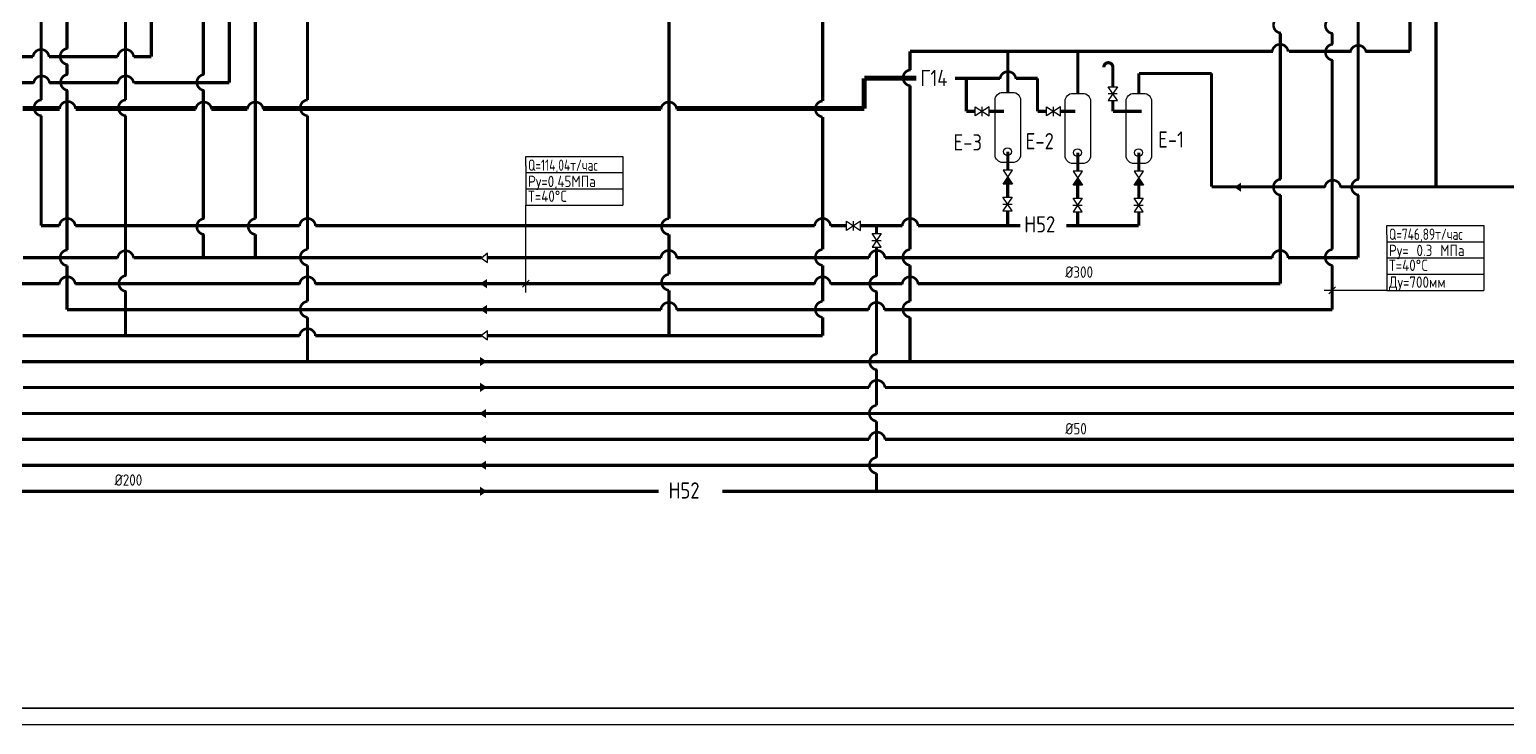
# Model space of a CAD drawing. Extents: x 0 to 118900, y 0 to 84100.
# Drawn here: x 49379 to 94898, y 0 to 21421 of the extents above; entities that cross this region are included whole.
import ezdxf
from ezdxf.enums import TextEntityAlignment as Align

# ---------------------------------------------------------------- set-up
doc = ezdxf.new("R2010")
doc.units = 0
doc.header["$LTSCALE"] = 1000
doc.layers.get('0').update_dxf_attribs({"linetype": 'CONTINUOUS'})
for name, color, linetype in [('LAYER1', 7, 'CONTINUOUS'), ('LAYER2', 7, 'CONTINUOUS'), ('TITLEBLK', 7, 'CONTINUOUS'), ('ВОДА', 135, 'CONTINUOUS'), ('НЕФТЬ', 14, 'CONTINUOUS')]:
    doc.layers.add(name, color=color, linetype=linetype)
doc.styles.get("Standard").update_dxf_attribs({"font": 'txt.shx', "width": 0.75})
doc.styles.add('TITLE', font='txt.shx', dxfattribs={"width": 0.8})

# ---------------------------------------------------------------- blocks, each defined once
blk = doc.blocks.new('AMW_TITLE')
blk.add_lwpolyline([(0, 0), (1189, 0), (1189, 841), (0, 841)], close=True)
at = {"const_width": 0.5}
blk.add_lwpolyline([(20, 5), (1184, 5), (1184, 836), (20, 836)], close=True, dxfattribs=at)
at = {"style": 'TITLE', "oblique": 15, "width": 0.8}
for tag, p in [('FILENAME', (1125.09, 65)), ('FILEDATE', (1160.38, 65)), ('ID', (1125.09, 61)), ('EDITDATE', (1160.38, 61))]:
    blk.add_attdef(tag, text='', height=2, dxfattribs=at).set_placement(p, align=Align.BOTTOM_LEFT)
blk.add_attdef('EDITTIME', text='', height=2, dxfattribs=at).set_placement((1182, 61), align=Align.BOTTOM_RIGHT)
at = {"style": 'TITLE'}
for tag, height, width, p in [('SHIFR', 5, 0.6, (1124, 55)), ('NAMEPROJ_1', 3, 0.65, (1124, 47.5)), ('NAMEPROJ_2', 3, 0.65, (1124, 42.5)), ('NAMEPROJ_3', 3, 0.65, (1124, 37.5)), ('NAMEOBJ_1', 3, 0.65, (1099, 32.5)), ('NAMEOBJ_2', 3, 0.65, (1099, 27.5)), ('NAMEOBJ_3', 3, 0.65, (1099, 22.5)), ('STAD', 3, 0.8, (1141.5, 25)), ('SHEET', 3, 0.8, (1156.5, 25)), ('SHEETS', 3, 0.8, (1174, 25)), ('NAMSHEET_1', 3, 0.65, (1099, 17.5)), ('NAMSHEET_2', 3, 0.65, (1099, 12.5)), ('NAMSHEET_3', 3, 0.65, (1099, 7.5))]:
    blk.add_attdef(tag, text='', height=height, dxfattribs=dict(at, width=width)).set_placement(p, align=Align.MIDDLE)
for tag, width, p in [('AUTHOR', 0.5, (1020, 30)), ('SPEC1', 0.75, (1000, 25)), ('RAZRAB1', 0.5, (1020, 25)), ('SPEC2', 0.75, (1000, 20)), ('RAZRAB2', 0.5, (1020, 20)), ('SPEC3', 0.75, (1000, 15)), ('RAZRAB3', 0.5, (1020, 15)), ('SPEC4', 0.75, (1000, 10)), ('RAZRAB4', 0.5, (1020, 10)), ('SPEC5', 0.75, (1000, 5)), ('RAZRAB5', 0.5, (1020, 5))]:
    blk.add_attdef(tag, text='', height=3, dxfattribs=dict(at, width=width)).set_placement(p, align=Align.BOTTOM_LEFT)
at = {"style": 'TITLE', "oblique": 15, "width": 0.8}
blk.add_attdef('FORMAT', (1150.67, 1.23), '', height=3, dxfattribs=at)

msp = doc.modelspace()

# ---------------------------------------------------------------- linework, layer by layer
for p, q in [((64674, 17509), (65535, 17509)), ((64674, 17218), (64674, 17509)), ((65535, 17509), (67668, 17509)), ((67668, 17509), (67668, 16009)), ((64674, 17218), (64674, 16009)), ((64674, 17009), (65535, 17009)), ((65535, 17009), (67668, 17009)), ((64674, 16509), (65535, 16509)), ((65535, 16509), (67668, 16509)), ((64674, 16009), (65535, 16009)), ((64674, 13310), (64674, 16009)), ((65535, 16009), (67668, 16009)), ((91208, 15090), (91208, 15381)), ((91208, 15381), (92069, 15381)), ((91208, 15090), (91208, 13381)), ((92069, 15381), (94203, 15381)), ((94203, 15381), (94203, 13381)), ((91208, 14881), (92069, 14881)), ((92069, 14881), (94203, 14881)), ((91208, 14381), (92069, 14381)), ((92069, 14381), (94203, 14381)), ((64568, 13480), (64780, 13692)), ((91208, 13881), (92069, 13881)), ((92069, 13881), (94203, 13881)), ((89421, 13275), (89633, 13487)), ((91208, 13381), (92069, 13381)), ((92069, 13381), (94203, 13381))]:
    msp.add_line(p, q)
at = {"color": 6, "const_width": 100}
for points in [[(92727, 36397), (92727, 16573)], [(91927, 23963), (91927, 20751)], [(57945, 22967), (57945, 19252)], [(76513, 20751), (87705, 20751)], [(76513, 20175), (76513, 20751)], [(79529, 19484), (79529, 20751)], [(81688, 19453), (81688, 20751)], [(88193, 20751), (90092, 20751)], [(90568, 20751), (91927, 20751)], [(83569, 19453), (83569, 20067)], [(83569, 20067), (85808, 20067)], [(85808, 16573), (85808, 20067)], [(76513, 14642), (76513, 19688)], [(57945, 18763), (57945, 14642)], [(85808, 16573), (89301, 16573)], [(89786, 16573), (95671, 16573)], [(57945, 14152), (57945, 13042)], [(76513, 13041), (76513, 14153)], [(57945, 12552), (57945, 11186)], [(76513, 11186), (76513, 12552)]]:
    msp.add_lwpolyline(points, dxfattribs=at)
at = {"color": 14, "const_width": 100}
for points in [[(49736, 21135), (49736, 28763)], [(49736, 20022), (49736, 21135)], [(49736, 19252), (49736, 20022)], [(49736, 15374), (49736, 18763)], [(79529, 17658), (79529, 17083)], [(81688, 17627), (81688, 17052)], [(83569, 17627), (83569, 17052)], [(79528, 16654), (79528, 16257)], [(81686, 16623), (81686, 16226)], [(83567, 16623), (83567, 16226)], [(79528, 15828), (79528, 15374)], [(81686, 15797), (81686, 15374)], [(83567, 15797), (83567, 15374)], [(49736, 15374), (50298, 15374)], [(50788, 15374), (57701, 15374)], [(58191, 15374), (73576, 15374)], [(74066, 15374), (74559, 15374)], [(74988, 15374), (76275, 15374)], [(75482, 15138), (75482, 15374)], [(76765, 15374), (79920, 15374)], [(81333, 15374), (83567, 15374)], [(75482, 13827), (75482, 14709)], [(75482, 11419), (75482, 13342)], [(75482, 9837), (75482, 10933)], [(75482, 8229), (75482, 9348)], [(75482, 7186), (75482, 7740)]]:
    msp.add_lwpolyline(points, dxfattribs=at)
at = {"color": 40}
for points, const_width in [([(73824, 19218), (73824, 27264)], 100), ([(90327, 21889), (90327, 16803)], 100), ([(82767, 19659), (82767, 20266)], 100), ([(76712, 19919), (75105, 19919)], 150), ([(75105, 18986), (75105, 19919)], 150), ([(79292, 19919), (77902, 19919)], 100), ([(78250, 18900), (78250, 19919)], 100), ([(80446, 19919), (79777, 19919)], 100), ([(80446, 18900), (80446, 19919)], 100), ([(82767, 18900), (82767, 19230)], 100), ([(73824, 14642), (73824, 18728)], 100), ([(78250, 18900), (78528, 18900)], 100), ([(78957, 18900), (79410, 18900)], 100), ([(80446, 18900), (80724, 18900)], 100), ([(81153, 18900), (81606, 18900)], 100), ([(82767, 18900), (83657, 18900)], 100), ([(90327, 16320), (90327, 14386)], 100), ([(73824, 13042), (73824, 14152)], 100), ([(73824, 11986), (73824, 12552)], 100)]:
    msp.add_lwpolyline(points, dxfattribs=dict(at, const_width=const_width))
at = {"color": 102, "const_width": 100}
for points in [[(50536, 20834), (50536, 21993)], [(89527, 21302), (89527, 20965)], [(89527, 20479), (89527, 14641)], [(50536, 20032), (50536, 20347)], [(50536, 14627), (50536, 19549)], [(50536, 12786), (50536, 14139)], [(89527, 14153), (89527, 12786)]]:
    msp.add_lwpolyline(points, dxfattribs=at)
at = {"color": 7, "const_width": 100}
for points in [[(87927, 21304), (87927, 16805)], [(87927, 16318), (87927, 13586)]]:
    msp.add_lwpolyline(points, dxfattribs=at)
at = {"color": 40, "const_width": 100}
for points in [[(82489, 20258, -0.098491), (82499, 20312, -0.098491), (82530, 20357, -0.098491), (82575, 20387, -0.098491), (82628, 20397)], [(82628, 20397, -0.098491), (82681, 20387, -0.098491), (82726, 20357, -0.098491), (82756, 20312, -0.098491), (82767, 20258)]]:
    msp.add_lwpolyline(points, format="xyb", dxfattribs=at)
for points in [[(82909, 19230), (82624, 19659), (82909, 19659), (82624, 19230), (82909, 19230)], [(82619, 19446), (82904, 19446)], [(78957, 19043), (78528, 18758), (78528, 19043), (78957, 18758), (78957, 19043)], [(78741, 18752), (78741, 19038)], [(81153, 19043), (80724, 18758), (80724, 19043), (81153, 18758), (81153, 19043)], [(80937, 18752), (80937, 19038)], [(79387, 16654), (79672, 17083), (79387, 17083), (79672, 16654), (79387, 16654)], [(81545, 16623), (81830, 17052), (81545, 17052), (81830, 16623), (81545, 16623)], [(83426, 16623), (83711, 17052), (83426, 17052), (83711, 16623), (83426, 16623)], [(79375, 16040), (79660, 16040)], [(79665, 16257), (79380, 15828), (79665, 15828), (79380, 16257), (79665, 16257)], [(81533, 16009), (81818, 16009)], [(81824, 16226), (81539, 15797), (81824, 15797), (81539, 16226), (81824, 16226)], [(83414, 16009), (83700, 16009)], [(83705, 16226), (83420, 15797), (83705, 15797), (83420, 16226), (83705, 16226)], [(74988, 15517), (74559, 15231), (74559, 15517), (74988, 15231), (74988, 15517)], [(74772, 15226), (74772, 15511)], [(74770, 15377), (74777, 15377)], [(75630, 15138), (75345, 14709), (75630, 14709), (75345, 15138), (75630, 15138)], [(75339, 14922), (75624, 14922)]]:
    msp.add_lwpolyline(points)
for points in [[(79137, 17561), (79137, 19244, -0.414214), (79377, 19484), (79681, 19484, -0.414214), (79921, 19244), (79921, 17561, -0.414214), (79681, 17321), (79377, 17321, -0.414214)], [(81296, 17530), (81296, 19213, -0.414214), (81536, 19453), (81840, 19453, -0.414214), (82080, 19213), (82080, 17530, -0.414214), (81840, 17290), (81536, 17290, -0.414214)], [(83177, 17530), (83177, 19213, -0.414214), (83417, 19453), (83721, 19453, -0.414214), (83961, 19213), (83961, 17530, -0.414214), (83721, 17290), (83417, 17290, -0.414214)]]:
    msp.add_lwpolyline(points, format="xyb", close=True)
at = {"color": 7}
msp.add_lwpolyline([(91208, 13381), (89283, 13381)], dxfattribs=at)
for centre in [(79520, 17658), (81678, 17627), (83559, 17627)]:
    msp.add_ellipse(centre, major_axis=(120, 0), ratio=1)
at = {"layer": 'LAYER1', "color": 40, "const_width": 100}
for points in [[(56336, 34638), (56336, 15593)], [(52336, 33485), (52336, 20333)], [(54736, 33485), (54736, 20033)], [(53136, 23006), (53136, 20586)], [(55536, 22944), (55536, 19786)], [(52336, 20333), (52336, 19252)], [(54736, 19549), (54736, 15590)], [(52336, 18763), (52336, 13835)], [(54736, 15106), (54736, 14386)], [(56336, 15104), (56336, 14386)], [(52336, 13350), (52336, 11986)]]:
    msp.add_lwpolyline(points, dxfattribs=at)
at = {"layer": 'LAYER1', "color": 7}
for points in [[(63304, 14377), (63496, 14239), (63496, 14525), (63304, 14377)], [(63304, 11991), (63496, 11853), (63496, 12138), (63304, 11991)]]:
    msp.add_lwpolyline(points, dxfattribs=at)
at = {"layer": 'LAYER2', "color": 7, "const_width": 80}
for points in [[(87946, 21312, -0.93073), (87946, 21803)], [(87944, 16316, -0.93073), (87944, 16807)], [(50298, 13572, -0.93073), (50789, 13572)], [(57701, 13572, -0.93073), (58192, 13572)], [(73576, 13572, -0.93073), (74067, 13572)], [(76275, 13572, -0.93073), (76765, 13572)], [(75253, 10381, -0.93073), (75744, 10381)], [(75253, 8782, -0.93073), (75744, 8782)]]:
    msp.add_lwpolyline(points, format="xyb", dxfattribs=at)
at = {"layer": 'LAYER2', "color": 102, "const_width": 80}
for points in [[(89547, 21299, -0.93073), (89547, 21790)], [(89547, 20476, -0.93073), (89547, 20967)], [(50552, 20345, -0.93073), (50552, 20836)], [(50565, 19546, -0.93073), (50565, 20036)], [(50548, 14138, -0.93073), (50548, 14628)], [(89541, 14152, -0.93073), (89541, 14643)], [(68837, 12781, -0.93073), (69328, 12781)], [(75238, 12781, -0.93073), (75728, 12781)]]:
    msp.add_lwpolyline(points, format="xyb", dxfattribs=at)
at = {"layer": 'LAYER2', "color": 6, "const_width": 80}
for points in [[(87678, 20737, -0.93073), (88169, 20737)], [(90085, 20705, -0.93073), (90575, 20705)], [(76532, 19686, -0.93073), (76532, 20177)], [(57951, 18762, -0.93073), (57951, 19253)], [(89298, 16550, -0.93073), (89789, 16550)], [(57951, 14152, -0.93073), (57951, 14643)], [(76524, 14152, -0.93073), (76524, 14643)], [(57951, 12551, -0.93073), (57951, 13042)], [(76524, 12551, -0.93073), (76524, 13042)]]:
    msp.add_lwpolyline(points, format="xyb", dxfattribs=at)
at = {"layer": 'LAYER2', "color": 40, "const_width": 80}
for points in [[(49487, 20578, -0.93073), (49978, 20578)], [(52097, 20578, -0.93073), (52588, 20578)], [(49506, 19762, -0.93073), (49997, 19762)], [(52097, 19762, -0.93073), (52588, 19762)], [(54764, 19546, -0.93073), (54764, 20036)], [(79289, 19895, -0.93073), (79780, 19895)], [(50306, 18974, -0.93073), (50797, 18974)], [(52348, 18762, -0.93073), (52348, 19253)], [(54499, 18958, -0.93073), (54990, 18958)], [(56092, 18958, -0.93073), (56583, 18958)], [(68837, 18958, -0.93073), (69328, 18958)], [(73826, 18728, -0.93073), (73826, 19219)], [(90355, 16316, -0.93073), (90355, 16807)], [(54763, 15103, -0.93073), (54763, 15594)], [(56348, 15103, -0.93073), (56348, 15594)], [(69085, 15103, -0.93073), (69085, 15594)], [(52094, 14374, -0.93073), (52585, 14374)], [(68837, 14382, -0.93073), (69328, 14382)], [(73826, 14152, -0.93073), (73826, 14643)], [(75253, 14382, -0.93073), (75744, 14382)], [(87678, 14382, -0.93073), (88169, 14382)], [(52361, 13347, -0.93073), (52361, 13838)], [(69087, 13385, -0.93073), (69087, 13875)], [(73826, 12551, -0.93073), (73826, 13042)], [(57701, 11972, -0.93073), (58192, 11972)]]:
    msp.add_lwpolyline(points, format="xyb", dxfattribs=at)
at = {"layer": 'LAYER2', "color": 14, "const_width": 80}
for points in [[(49748, 18762, -0.93073), (49748, 19253)], [(50298, 15369, -0.93073), (50789, 15369)], [(57701, 15369, -0.93073), (58192, 15369)], [(73576, 15369, -0.93073), (74067, 15369)], [(76275, 15369, -0.93073), (76765, 15369)], [(75503, 13339, -0.93073), (75503, 13830)], [(75503, 10930, -0.93073), (75503, 11421)], [(75490, 9347, -0.93073), (75490, 9838)], [(75490, 7739, -0.93073), (75490, 8230)]]:
    msp.add_lwpolyline(points, format="xyb", dxfattribs=at)
at = {"layer": 'ВОДА', "color": 40}
for points, const_width in [([(69085, 23592), (69085, 15594)], 100), ([(49488, 20586), (48382, 20586)], 100), ([(52098, 20586), (49977, 20586)], 100), ([(53136, 20586), (52587, 20586)], 100), ([(49509, 19786), (48385, 19786)], 100), ([(52119, 19786), (49994, 19786)], 100), ([(55536, 19786), (52604, 19786)], 100), ([(50307, 18986), (49172, 18986)], 150), ([(54503, 18986), (50796, 18986)], 150), ([(56096, 18986), (54986, 18986)], 150), ([(68841, 18986), (56579, 18986)], 150), ([(75105, 18986), (69324, 18986)], 150), ([(69085, 15103), (69085, 13875)], 100), ([(52095, 14386), (49174, 14386)], 100), ([(63316, 14386), (52584, 14386)], 100), ([(68838, 14386), (63496, 14386)], 100), ([(75253, 14386), (69328, 14386)], 100), ([(87678, 14386), (75743, 14386)], 100), ([(90327, 14386), (88168, 14386)], 100), ([(69085, 13385), (69085, 11986)], 100), ([(57702, 11986), (49171, 11986)], 100), ([(63310, 11986), (58190, 11986)], 100), ([(73824, 11986), (63496, 11986)], 100)]:
    msp.add_lwpolyline(points, dxfattribs=dict(at, const_width=const_width))
at = {"layer": 'ВОДА', "color": 0, "const_width": 100}
for points in [[(50299, 13586), (48383, 13586)], [(57702, 13586), (50787, 13586)], [(73577, 13586), (58190, 13586)], [(76276, 13586), (74065, 13586)], [(87927, 13586), (76764, 13586)], [(75253, 8786), (41953, 8786)], [(98306, 8786), (75743, 8786)], [(99906, 7986), (41153, 7986)]]:
    msp.add_lwpolyline(points, dxfattribs=at)
at = {"layer": 'ВОДА', "color": 102, "const_width": 100}
for points in [[(68838, 12786), (50536, 12786)], [(75238, 12786), (69328, 12786)], [(89527, 12786), (75728, 12786)]]:
    msp.add_lwpolyline(points, dxfattribs=at)
at = {"layer": 'ВОДА', "color": 6, "const_width": 100}
msp.add_lwpolyline([(95906, 11186), (48379, 11186)], dxfattribs=at)
at = {"layer": 'ВОДА', "color": 7, "const_width": 100}
for points in [[(75253, 10386), (49174, 10386)], [(96706, 10386), (75743, 10386)]]:
    msp.add_lwpolyline(points, dxfattribs=at)
at = {"layer": 'ВОДА', "color": 14, "const_width": 100}
for points in [[(75262, 9586), (48936, 9586)], [(97506, 9586), (75262, 9586)], [(68767, 7186), (39553, 7186)], [(100706, 7186), (70727, 7186)]]:
    msp.add_lwpolyline(points, dxfattribs=at)
at = {"layer": 'НЕФТЬ', "color": 0}
for points in [[(79528, 16654, 285, 0, 0), (79529, 16868, 0, 0, 0)], [(81686, 16623, 285, 0, 0), (81688, 16837, 0, 0, 0)], [(83569, 16837, 0, 285, 0), (83567, 16623, 285, 285, 0)], [(63263, 13586, 0, 285, 0), (63476, 13586, 285, 285, 0)], [(63263, 12788, 0, 285, 0), (63476, 12788, 285, 285, 0)], [(63476, 10392, 0, 285, 0), (63263, 10392, 285, 285, 0)], [(63238, 8787, 0, 285, 0), (63451, 8787, 285, 285, 0)], [(63238, 7991, 0, 285, 0), (63451, 7991, 285, 285, 0)]]:
    msp.add_lwpolyline(points, format="xyseb", dxfattribs=at)
at = {"layer": 'НЕФТЬ', "color": 6}
for points in [[(86507, 16561, 0, 285, 0), (86720, 16561, 285, 285, 0)], [(63476, 11189, 0, 285, 0), (63263, 11189, 285, 285, 0)]]:
    msp.add_lwpolyline(points, format="xyseb", dxfattribs=at)
at = {"layer": 'НЕФТЬ', "color": 14}
for points in [[(63238, 9584, 0, 285, 0), (63451, 9584, 285, 285, 0)], [(63476, 7188, 0, 285, 0), (63263, 7188, 285, 285, 0)]]:
    msp.add_lwpolyline(points, format="xyseb", dxfattribs=at)

# ---------------------------------------------------------------- block references
at = {"layer": 'TITLEBLK', "color": 0, "xscale": 100, "yscale": 100, "zscale": 100}
msp.add_blockref('AMW_TITLE', (0, 0), dxfattribs=at)

# ---------------------------------------------------------------- texts
for s, height, width, p in [('Г14', 500, 0.8, (76836, 19678)), ('Q=114,04т/час', 350, 0.7, (64744, 17065)), ('Ру=0,45МПа', 350, 0.8, (64744, 16565)), ('Т=40%%dC', 350, 0.8, (64744, 16108)), ('Н52', 500, 0.8, (80035, 15168)), ('Q=746,89т/час', 350, 0.7, (91278, 14937)), ('Ру= 0.3 МПа', 350, 0.8, (91278, 14437)), ('Т=40%%dC', 350, 0.8, (91278, 13980)), ('Ду=700мм', 350, 0.8, (91278, 13460)), ('Н52', 500, 0.8, (69072, 6964))]:
    msp.add_text(s, height=height, dxfattribs=dict(width=width)).set_placement(p)
at = {"style": 'TITLE', "width": 0.8}
for s, p in [('Е-2', (80075, 17730)), ('Е-1', (84158, 17781)), ('Е-3', (77852, 17693))]:
    msp.add_text(s, height=500, dxfattribs=at).set_placement(p)
at = {"color": 7, "width": 0.8}
for s, p in [('%%C300', (81298, 13770)), ('%%C50', (81298, 8940))]:
    msp.add_text(s, height=350, dxfattribs=at).set_placement(p)
at = {"layer": 'ВОДА', "color": 7, "width": 0.8}
msp.add_text('%%C200', height=350, dxfattribs=at).set_placement((52001, 7360))

doc.saveas('drawing.dxf')
